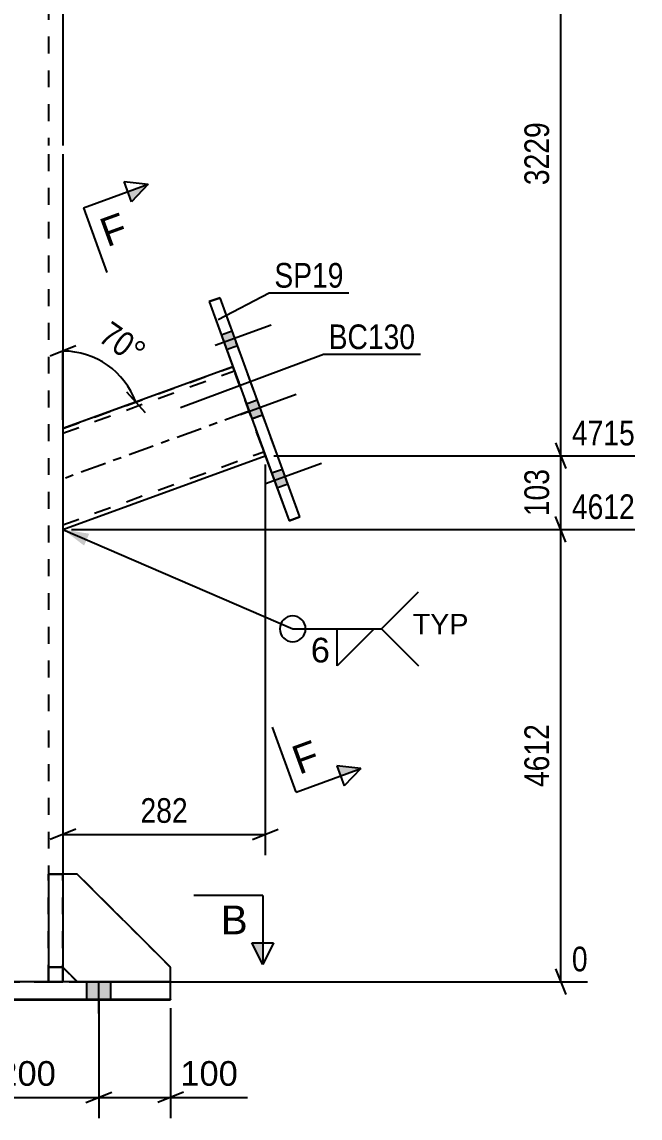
# Model space of a CAD drawing. Header units: millimetres. Extents: x -171 to 423, y -185 to 235.
# Drawn here: x 224.8 to 296.5, y -15.8 to 111.4 of the extents above; entities that cross this region are included whole.
import ezdxf

# ---------------------------------------------------------------- set-up
doc = ezdxf.new("R2010")
doc.units = ezdxf.units.MM
doc.linetypes.add('DXK_LINE_DOT2', pattern=[3.9198, 1.9599, -1.9599])
doc.linetypes.add('DXK_LINE_DOT3', pattern=[5.918699999999999, 2.979, -0.9799, 0.9799, -0.9799])
doc.styles.add('Arial', font='ARIAL.TTF', dxfattribs={"height": 0.2})
doc.styles.add('Arial Narrow', font='ARIALN.TTF', dxfattribs={"height": 0.2})

# ---------------------------------------------------------------- blocks, each defined once
blk = doc.blocks.new('Part-284928297-2617 - 2602')
at = {"color": 2, "linetype": 'Continuous'}
for p, q in [((227.8732633844194, 12.5041448185871), (227.8732633844194, 12.50383809399701)), ((229.5399300510861, 12.5041448185871), (227.8732633844194, 12.5041448185871)), ((227.8732633844194, 12.5041448185871), (227.8732633844194, 0.006138740107606584)), ((229.5399300510861, 12.50383809399701), (229.5399300510861, 12.5041448185871)), ((229.5399300510861, 12.5041448185871), (229.5399300510861, 0.006138740107606584)), ((229.5399300510861, 1.672805378549621), (227.8732633844194, 1.672805378549621)), ((227.8732633844194, 0.006138740107606584), (229.5399300510861, 0.006138740107606584))]:
    blk.add_line(p, q, dxfattribs=at)
at = {"color": 7, "linetype": 'DXK_LINE_DOT2'}
for p, q in [((227.8732633844194, 12.50383809399701), (229.5399300510861, 12.50383809399701)), ((227.8732633844194, 1.672805378549621), (227.8732633844194, 0.00414503027199468)), ((227.8732633844194, 1.670504944123915), (229.5399300510861, 1.670504944123915)), ((229.5399300510861, 1.672805378549621), (229.5399300510861, 0.00414503027199468)), ((227.8732633844194, 0.00414503027199468), (227.8732633844194, 0.006138740107606584)), ((229.5399300510861, 0.00414503027199468), (227.8732633844194, 0.00414503027199468)), ((229.5399300510861, 0.00414503027199468), (229.5399300510861, 0.006138740107606584))]:
    blk.add_line(p, q, dxfattribs=at)
blk = doc.blocks.new('Part-284928297-2702 - 2602')
at = {"color": 7, "linetype": 'DXK_LINE_DOT2'}
for p, q in [((227.8732633844194, -0.006130333109278277), (227.8732633844194, 12.49616988963153)), ((229.5399300510861, 12.49616988963153), (227.8732633844194, 12.49616988963153)), ((229.5399300510861, 12.49586316504144), (227.8732633844194, 12.49586316504144)), ((229.5399300510861, -0.006130333109278277), (229.5399300510861, 12.49616988963153)), ((229.5399300510861, 1.662836739758442), (227.8732633844194, 1.662836739758442)), ((229.5399300510861, 1.660536305332736), (227.8732633844194, 1.660536305332736)), ((227.8732633844194, -0.004136623273666373), (227.8732633844194, -0.006130333109278277)), ((227.8732633844194, -0.004136623273666373), (229.5399300510861, -0.004136623273666373)), ((227.8732633844194, -0.006130333109278277), (229.5399300510861, -0.006130333109278277)), ((229.5399300510861, -0.004136623273666373), (229.5399300510861, -0.006130333109278277))]:
    blk.add_line(p, q, dxfattribs=at)
blk = doc.blocks.new('Part-284928297-2661 - 2602')
at = {"color": 7, "linetype": 'DXK_LINE_DOT2'}
for p, q in [((227.8732633844194, 145.0086826233063), (227.8732633844194, 97.08196032246772)), ((227.8732633844194, 96.08196032246775), (227.8732633844194, 30.17050476066368)), ((227.8732633844194, 29.17050476066368), (227.8732633844194, -0.003216449503383956)), ((229.5399300510861, 12.5041448185871), (229.5399300510861, -0.003216449503383956)), ((191.2065967177527, 0.003838216068781245), (226.2065967177527, 0.003838216068781245)), ((191.2065967177527, 0.003531491478687106), (226.2065967177527, 0.003531491478687106)), ((227.4822081589689, 0.003791520030404172), (226.2065967177527, 0.003838216068781245)), ((226.2065967177527, 0.003531491478687106), (226.844402438362, 0.003508143459422778)), ((226.844402438362, 0.003508143459422778), (227.3851080197299, 0.003441653926112546)), ((227.3851080197299, 0.003441653926112546), (227.7463959386054, 0.003342145307556166)), ((228.5636193217071, 0.003658540963783707), (227.4822081589689, 0.003791520030404172)), ((227.7463959386054, 0.003342145307556166), (227.8732633844194, 0.003224766888592967)), ((227.8732633844194, -0.003216449503383956), (227.8732633844194, 0.003224766888592967)), ((229.2861951594582, 0.003459523726367782), (228.5636193217071, 0.003658540963783707)), ((229.5399300510861, 0.003224766888592967), (229.2861951594582, 0.003459523726367782)), ((229.5399300510861, -0.003216449503383956), (229.5399300510861, 0.003224766888592967)), ((191.2065967177527, -0.003523174093478095), (226.2065967177527, -0.003523174093478095)), ((191.2065967177527, -0.003829898683572234), (226.2065967177527, -0.003829898683572234)), ((226.844402438362, -0.003499826074365349), (226.2065967177527, -0.003523174093478095)), ((226.2065967177527, -0.003829898683572234), (227.4822081589689, -0.003783202645195161)), ((227.3851080197299, -0.003433336541055117), (226.844402438362, -0.003499826074365349)), ((227.7463959386054, -0.003333827922347155), (227.3851080197299, -0.003433336541055117)), ((227.4822081589689, -0.003783202645195161), (228.5636193217071, -0.003650223578574696)), ((227.8732633844194, -0.003216449503383956), (227.7463959386054, -0.003333827922347155)), ((228.5636193217071, -0.003650223578574696), (229.2861951594582, -0.003451206341310353)), ((229.2861951594582, -0.003451206341310353), (229.5399300510861, -0.003216449503383956))]:
    blk.add_line(p, q, dxfattribs=at)
at = {"color": 2, "linetype": 'Continuous'}
for p, q in [((229.5399300510861, 145.0086826233063), (229.5399300510861, 97.08196032246772)), ((229.5399300510861, 96.08196032246775), (229.5399300510861, 30.17050476066368)), ((229.5399300510861, 29.17050476066368), (229.5399300510861, 12.5041448185871))]:
    blk.add_line(p, q, dxfattribs=at)
blk = doc.blocks.new('Part-284928297-2676 - 2602')
at = {"color": 2, "linetype": 'Continuous'}
for p, q in [((175.3732633844194, -2.089463631161796), (175.3732633844194, 0.006138650494487289)), ((175.3732633844194, 0.006138650494487289), (242.0399300510861, 0.006138650494487289)), ((242.0399300510861, -2.089463631161796), (242.0399300510861, 0.006138650494487289)), ((175.3732633844194, -2.077194647558031), (175.3732633844194, -2.089463631161796)), ((242.0399300510861, -2.077194647558031), (175.3732633844194, -2.077194647558031)), ((175.3732633844194, -2.089463631161796), (242.0399300510861, -2.089463631161796)), ((242.0399300510861, -2.077194647558031), (242.0399300510861, -2.089463631161796))]:
    blk.add_line(p, q, dxfattribs=at)
at = {"color": 7, "linetype": 'DXK_LINE_DOT2'}
blk.add_line((175.3732633844194, -0.006130333109278277), (242.0399300510861, -0.006130333109278277), dxfattribs=at)
blk = doc.blocks.new('Part-284928297-2684 - 2602')
at = {"color": 2, "linetype": 'Continuous'}
for p, q in [((247.7726140674617, 79.42027793039011), (246.5196905486932, 78.96425114740083)), ((246.5196905486932, 78.96425114740083), (255.7827347348382, 53.51424260301178)), ((246.5196905486932, 78.96425114740083), (246.5196905486932, 78.95926687281178)), ((246.5196905486932, 78.95926687281178), (246.5212924634905, 78.95984992200886)), ((246.5196905486932, 78.95926687281178), (249.2690350084015, 71.40550392135117)), ((257.0356582536068, 53.97026938600135), (247.7726140674617, 79.42027793039011)), ((253.0312560316974, 61.06888506639922), (255.7827347348382, 53.50925832842273)), ((255.7827347348382, 53.51424260301178), (257.0356582536068, 53.97026938600135)), ((257.0356582536068, 53.9652851114123), (255.7827347348382, 53.50925832842273)), ((255.7827347348382, 53.51424260301178), (255.7827347348382, 53.50925832842273)), ((257.0356582536068, 53.9652851114123), (257.0340563388095, 53.96968633680427)), ((257.0356582536068, 53.97026938600135), (257.0356582536068, 53.9652851114123))]:
    blk.add_line(p, q, dxfattribs=at)
at = {"color": 7, "linetype": 'DXK_LINE_DOT2'}
for p, q in [((246.5212924634905, 78.95984992200886), (247.7726140674617, 79.41529365580107)), ((247.7726140674617, 79.41529365580107), (247.7726140674617, 79.42027793039011)), ((257.0340563388095, 53.96968633680427), (247.7726140674617, 79.41529365580107)), ((249.2690350084015, 71.40550392135117), (253.0312560316974, 61.06888506639922))]:
    blk.add_line(p, q, dxfattribs=at)
blk = doc.blocks.new('Part-284928297-2694 - 2602')
at = {"color": 2, "linetype": 'Continuous'}
for p, q in [((249.2701021299922, 71.40589232177524), (229.539930051804, 64.22469828569581)), ((229.5399300517821, 52.51874321472002), (253.0323231532264, 61.06927346680084)), ((229.5399300517821, 52.51708690193351), (253.0323231532264, 61.06761715401433))]:
    blk.add_line(p, q, dxfattribs=at)
at = {"color": 7, "linetype": 'DXK_LINE_DOT2'}
for p, q in [((229.539930051804, 64.2230419729093), (249.2701021299922, 71.40423600898873)), ((249.2701021299922, 71.40423600898873), (249.2701021299922, 71.40589232177524)), ((249.2701021299922, 71.40589232177524), (249.2961368593631, 71.3344329070544)), ((249.2961368593631, 71.33263574016496), (249.2701021299922, 71.40423600898873)), ((249.2961368593631, 71.3344329070544), (249.3702774959361, 71.13079285689935)), ((249.3702774959361, 71.12887627966745), (249.2961368593631, 71.33263574016496)), ((229.5399300518015, 63.69260941883346), (249.4411121765032, 70.93604601018512)), ((229.5399300518015, 63.69095310604695), (249.4411121765032, 70.93438969739861)), ((249.3702774959361, 71.13079285689935), (249.4812367998797, 70.82597452294482)), ((249.4410621734921, 70.9343714977943), (249.3702774959361, 71.12887627966745)), ((249.4410621734921, 70.9343714977943), (252.8482555418184, 61.57317854128701)), ((249.4411121765032, 70.93438969739861), (249.4411121765032, 70.93604601018512)), ((249.4541295411886, 70.90031630282488), (249.4411121765032, 70.93604601018512)), ((249.4411121765032, 70.93438969739861), (249.4541295411886, 70.8985895629869)), ((249.4911998594763, 70.7984962777478), (249.4541295411886, 70.90031630282488)), ((249.4541295411886, 70.8985895629869), (249.4911998594763, 70.7967098327386)), ((249.4812367998797, 70.82597452294482), (252.8211884833413, 61.64953131751696)), ((249.4911998594763, 70.7984962777478), (252.8112254237447, 61.67679964305131)), ((249.4911998594763, 70.7967098327386), (249.5466795114457, 70.6442607720412)), ((252.68968201016, 62.00892408104585), (249.5466795114457, 70.6442607720412)), ((229.539930051804, 64.22469828569581), (229.5399300517821, 52.51708690193351)), ((229.5399300517821, 53.05083208158271), (252.8613131067154, 61.53911977839095)), ((229.5399300517821, 53.0491757687962), (252.8613131067154, 61.53746346560445)), ((252.6903030602044, 62.00721775981697), (252.68968201016, 62.00892408104585)), ((252.6903030602044, 62.00721775981697), (252.84829574203, 61.57319317296475)), ((252.84829574203, 61.57491991280273), (252.8112254237447, 61.67679964305131)), ((252.8211884833413, 61.64953131751696), (252.9321477872825, 61.34463319612212)), ((252.9321477872825, 61.34271661889022), (252.8482555418184, 61.57317854128701)), ((252.8613131067154, 61.53911977839095), (252.84829574203, 61.57491991280273)), ((252.84829574203, 61.57319317296475), (252.8613131067154, 61.53746346560445)), ((252.8613131067154, 61.53746346560445), (252.8613131067154, 61.53911977839095)), ((252.9321477872825, 61.34463319612212), (253.0062884238555, 61.14087373562467)), ((253.0057106760838, 61.14066345267145), (252.9321477872825, 61.34271661889022)), ((253.0062884238555, 61.13907656873522), (253.0057106760838, 61.14066345267145)), ((253.0062884238555, 61.14087373562467), (253.0323231532264, 61.06927346680084)), ((253.0323231532264, 61.06761715401433), (253.0062884238555, 61.13907656873522)), ((253.0323231532264, 61.06761715401433), (253.0323231532264, 61.06927346680084))]:
    blk.add_line(p, q, dxfattribs=at)
at = {"color": 7, "linetype": 'DXK_LINE_DOT3'}
blk.add_line((251.1512126416129, 66.23675473757271), (229.5399300517918, 58.37089259335232), dxfattribs=at)
blk = doc.blocks.new('Part-284928297-2703 - 2602')
at = {"color": 7, "linetype": 'DXK_LINE_DOT2'}
for p, q in [((231.2065967177527, 12.49647661422163), (229.5399300510861, 12.49647661422163)), ((229.5399300510861, 12.49647661422163), (229.5399300510861, 1.662836739758442)), ((231.2065967177527, 12.49616988963153), (229.5399300510861, 12.49616988963153)), ((242.0399300510861, 1.663143464348536), (231.2065967177527, 12.49647661422163)), ((231.2065967177527, 12.49647661422163), (231.2065967177527, 12.49616988963153)), ((231.2065967177527, 12.49616988963153), (242.0399300510861, 1.662836739758442)), ((231.2065967177527, -0.003829898683572234), (229.5399300510861, 1.662836739758442)), ((242.0399300510861, -0.003829898683572234), (242.0399300510861, 1.663143464348536)), ((231.2065967177527, -0.003523174093478095), (231.1969348930012, 0.006138650494487289)), ((242.0399300510861, -0.003523174093478095), (242.0399300510861, 0.006138650494487289)), ((231.2065967177527, -0.003523174093478095), (242.0399300510861, -0.003523174093478095)), ((231.2065967177527, -0.003523174093478095), (231.2065967177527, -0.003829898683572234)), ((231.2065967177527, -0.003829898683572234), (242.0399300510861, -0.003829898683572234))]:
    blk.add_line(p, q, dxfattribs=at)
at = {"color": 2, "linetype": 'Continuous'}
blk.add_line((231.1969348930012, 0.006138650494487289), (229.5399300510861, 1.663143464348536), dxfattribs=at)
blk = doc.blocks.new('Bolt-284928297-2712 - 2602')
at = {"linetype": 'Continuous'}
for points in [[(182.3315967177527, -2.078728270508501), (185.0815967177527, -2.078728270508501), (185.0815967177527, 0.004605027544016593), (182.3315967177527, 0.004605027544016593)], [(182.3315967177527, -2.081795516409443), (185.0815967177527, -2.081795516409443), (185.0815967177527, 0.001537781643075202), (182.3315967177527, 0.001537781643075202)], [(198.9982633844194, -2.078728270508501), (201.7482633844194, -2.078728270508501), (201.7482633844194, 0.004605027544016593), (198.9982633844194, 0.004605027544016593)], [(215.6649300510861, -2.078728270508501), (218.4149300510861, -2.078728270508501), (218.4149300510861, 0.004605027544016593), (215.6649300510861, 0.004605027544016593)], [(232.3315967177527, -2.078728270508501), (235.0815967177527, -2.078728270508501), (235.0815967177527, 0.004605027544016593), (232.3315967177527, 0.004605027544016593)], [(232.3315967177527, -2.081795516409443), (235.0815967177527, -2.081795516409443), (235.0815967177527, 0.001537781643075202), (232.3315967177527, 0.001537781643075202)], [(182.3315967177527, -2.084862762310384), (185.0815967177527, -2.084862762310384), (185.0815967177527, -0.00152946425786619), (182.3315967177527, -0.00152946425786619)], [(182.3315967177527, -2.087930008211325), (185.0815967177527, -2.087930008211325), (185.0815967177527, -0.004596710158807582), (182.3315967177527, -0.004596710158807582)], [(198.9982633844194, -2.087930008211325), (201.7482633844194, -2.087930008211325), (201.7482633844194, -0.004596710158807582), (198.9982633844194, -0.004596710158807582)], [(215.6649300510861, -2.087930008211325), (218.4149300510861, -2.087930008211325), (218.4149300510861, -0.004596710158807582), (215.6649300510861, -0.004596710158807582)], [(232.3315967177527, -2.084862762310384), (235.0815967177527, -2.084862762310384), (235.0815967177527, -0.00152946425786619), (232.3315967177527, -0.00152946425786619)], [(232.3315967177527, -2.087930008211325), (235.0815967177527, -2.087930008211325), (235.0815967177527, -0.004596710158807582), (232.3315967177527, -0.004596710158807582)]]:
    blk.add_hatch(color=1, dxfattribs=at).paths.add_polyline_path(points)
at = {"color": 1, "linetype": 'Continuous'}
for p, q in [((182.3315967177527, -2.078728270508501), (182.3315967177527, 0.004605027544016593)), ((182.3315967177527, -2.081795516409443), (182.3315967177527, 0.001537781643075202)), ((183.7065967177527, -3.662061577029454), (183.7065967177527, 0.004605027544428856)), ((183.7065967177527, -3.665128822930396), (183.7065967177527, 0.001537781643487464)), ((185.0815967177527, -2.078728270508501), (185.0815967177527, 0.004605027544016593)), ((185.0815967177527, -2.081795516409443), (185.0815967177527, 0.001537781643075202)), ((198.9982633844194, -2.078728270508501), (198.9982633844194, 0.004605027544016593)), ((200.3732633844194, -3.662061577029454), (200.3732633844194, 0.004605027544428856)), ((201.7482633844194, -2.078728270508501), (201.7482633844194, 0.004605027544016593)), ((215.6649300510861, -2.078728270508501), (215.6649300510861, 0.004605027544016593)), ((217.0399300510861, -3.662061577029454), (217.0399300510861, 0.004605027544428856)), ((218.4149300510861, -2.078728270508501), (218.4149300510861, 0.004605027544016593)), ((232.3315967177527, -2.078728270508501), (232.3315967177527, 0.004605027544016593)), ((232.3315967177527, -2.081795516409443), (232.3315967177527, 0.001537781643075202)), ((233.7065967177527, -3.662061577029454), (233.7065967177527, 0.004605027544428856)), ((233.7065967177527, -3.665128822930396), (233.7065967177527, 0.001537781643487464)), ((235.0815967177527, -2.078728270508501), (235.0815967177527, 0.004605027544016593)), ((235.0815967177527, -2.081795516409443), (235.0815967177527, 0.001537781643075202)), ((182.3315967177527, -2.084862762310384), (182.3315967177527, -0.00152946425786619)), ((182.3315967177527, -2.087930008211325), (182.3315967177527, -0.004596710158807582)), ((183.7065967177527, -3.668196068831337), (183.7065967177527, -0.001529464257453927)), ((183.7065967177527, -3.671263314732278), (183.7065967177527, -0.004596710158395318)), ((185.0815967177527, -2.084862762310384), (185.0815967177527, -0.00152946425786619)), ((185.0815967177527, -2.087930008211325), (185.0815967177527, -0.004596710158807582)), ((198.9982633844194, -2.087930008211325), (198.9982633844194, -0.004596710158807582)), ((200.3732633844194, -3.671263314732278), (200.3732633844194, -0.004596710158395318)), ((201.7482633844194, -2.087930008211325), (201.7482633844194, -0.004596710158807582)), ((215.6649300510861, -2.087930008211325), (215.6649300510861, -0.004596710158807582)), ((217.0399300510861, -3.671263314732278), (217.0399300510861, -0.004596710158395318)), ((218.4149300510861, -2.087930008211325), (218.4149300510861, -0.004596710158807582)), ((232.3315967177527, -2.084862762310384), (232.3315967177527, -0.00152946425786619)), ((232.3315967177527, -2.087930008211325), (232.3315967177527, -0.004596710158807582)), ((233.7065967177527, -3.668196068831337), (233.7065967177527, -0.001529464257453927)), ((233.7065967177527, -3.671263314732278), (233.7065967177527, -0.004596710158395318)), ((235.0815967177527, -2.084862762310384), (235.0815967177527, -0.00152946425786619)), ((235.0815967177527, -2.087930008211325), (235.0815967177527, -0.004596710158807582))]:
    blk.add_line(p, q, dxfattribs=at)
blk = doc.blocks.new('Bolt-284928297-2713 - 2602')
at = {"linetype": 'Continuous'}
for points in [[(247.9162726933515, 75.12625249233099), (248.5433095399554, 73.4034826574105), (249.7962330589907, 73.8595094404971), (249.1691962123869, 75.58227927541759)], [(247.9162726933515, 75.12468052880678), (248.5433095399554, 73.4019106938863), (249.7962330589907, 73.8579374769729), (249.1691962123869, 75.58070731189338)], [(247.9162726933515, 75.12310856528256), (248.5433095399554, 73.40033873036202), (249.7962330589907, 73.85636551344862), (249.1691962123869, 75.57913534836916)], [(250.83769432129, 67.09971133602386), (251.4647311678939, 65.37694150110337), (252.7176546869292, 65.83296828418997), (252.0906178403253, 67.55573811911046)], [(250.83769432129, 67.09656740897537), (251.4647311678939, 65.37379757405489), (252.7176546869292, 65.82982435714149), (252.0906178403253, 67.55259419206197)], [(253.7591159492261, 59.07317017971673), (254.38615279583, 57.35040034479618), (255.6390763148653, 57.80642712788278), (255.0120394682614, 59.52919696280333)], [(253.7591159492261, 59.07159821619246), (254.38615279583, 57.34882838127197), (255.6390763148653, 57.80485516435857), (255.0120394682614, 59.52762499927906)], [(253.7591159492261, 59.07002625266824), (254.38615279583, 57.34725641774776), (255.6390763148653, 57.80328320083436), (255.0120394682614, 59.52605303575484)]]:
    blk.add_hatch(color=1, dxfattribs=at).paths.add_polyline_path(points)
at = {"color": 1, "linetype": 'Continuous'}
for p, q in [((247.2117907575387, 73.8943458136647), (253.7113315112505, 76.25998475041706)), ((247.2117907575387, 73.89277385014049), (253.7113315112505, 76.25841278689279)), ((247.2117907575387, 73.89120188661627), (253.7113315112505, 76.25684082336858)), ((247.9162726933515, 75.12625249233099), (249.1691962123869, 75.58227927541759)), ((247.9162726933515, 75.12468052880678), (249.1691962123869, 75.58070731189338)), ((247.9162726933515, 75.12310856528256), (249.1691962123869, 75.57913534836916)), ((248.5433095399554, 73.4034826574105), (249.7962330589907, 73.8595094404971)), ((248.5433095399554, 73.4019106938863), (249.7962330589907, 73.8579374769729)), ((248.5433095399554, 73.40033873036202), (249.7962330589907, 73.85636551344862)), ((250.1332123854772, 65.86780465735757), (256.632753139189, 68.23344359410987)), ((250.1332123854772, 65.86466073030908), (256.632753139189, 68.23029966706144)), ((250.83769432129, 67.09971133602386), (252.0906178403253, 67.55573811911046)), ((250.83769432129, 67.09656740897537), (252.0906178403253, 67.55259419206197)), ((251.4647311678939, 65.37694150110337), (252.7176546869292, 65.83296828418997)), ((251.4647311678939, 65.37379757405489), (252.7176546869292, 65.82982435714149)), ((253.0546340134132, 57.84126350105043), (259.5541747671251, 60.20690243780274)), ((253.0546340134132, 57.83969153752616), (259.5541747671251, 60.20533047427853)), ((253.0546340134132, 57.83811957400195), (259.5541747671251, 60.20375851075426)), ((253.7591159492261, 59.07317017971673), (255.0120394682614, 59.52919696280333)), ((253.7591159492261, 59.07159821619246), (255.0120394682614, 59.52762499927906)), ((253.7591159492261, 59.07002625266824), (255.0120394682614, 59.52605303575484)), ((254.38615279583, 57.35040034479618), (255.6390763148653, 57.80642712788278)), ((254.38615279583, 57.34882838127197), (255.6390763148653, 57.80485516435857)), ((254.38615279583, 57.34725641774776), (255.6390763148653, 57.80328320083436))]:
    blk.add_line(p, q, dxfattribs=at)
blk = doc.blocks.new('Part-284928297-2761 - 2602')
at = {"color": 2, "linetype": 'Continuous'}
for p, q in [((231.2065967177527, 12.50383809399701), (229.5399300510861, 12.50383809399701)), ((242.0399300510861, 1.670504944123915), (231.2065967177527, 12.50383809399701)), ((231.2065967177527, 12.50383809399701), (231.2065967177527, 12.50353136940691)), ((231.2042963729012, 0.006138650494487289), (229.5399300510861, 1.670504944123915)), ((242.0399300510861, 0.006138650494487289), (242.0399300510861, 1.670504944123915))]:
    blk.add_line(p, q, dxfattribs=at)
at = {"color": 7, "linetype": 'DXK_LINE_DOT2'}
for p, q in [((229.5399300510861, 12.50383809399701), (229.5399300510861, 1.670198219533821)), ((231.2065967177527, 12.50353136940691), (229.5399300510861, 12.50353136940691)), ((231.2065967177527, 12.50353136940691), (242.0399300510861, 1.670198219533821)), ((231.2065967177527, 0.003531581091806402), (229.5399300510861, 1.670198219533821)), ((231.2065967177527, 0.003838305681900541), (231.2042963729012, 0.006138650494487289)), ((231.2065967177527, 0.003838305681900541), (242.0399300510861, 0.003838305681900541)), ((231.2065967177527, 0.003838305681900541), (231.2065967177527, 0.003531581091806402)), ((242.0399300510861, 0.003531581091806402), (231.2065967177527, 0.003531581091806402)), ((242.0399300510861, 0.003838305681900541), (242.0399300510861, 0.006138650494487289)), ((242.0399300510861, 0.006138650494487289), (242.0399300510861, 0.003531581091806402)), ((242.0399300510861, 0.003838305681900541), (242.0399300510861, 0.003531581091806402))]:
    blk.add_line(p, q, dxfattribs=at)
blk = doc.blocks.new('StraightDimension-284928297-2856 - 2602')
at = {"color": 7, "linetype": 'Continuous'}
for p, q in [((233.7066217177539, -2.041662490333664), (233.7066217177539, -15.83223141208398)), ((217.0399300510836, -3.705171536508544), (217.0399300510836, -15.83223141208398)), ((218.5399301106883, -12.83223138824212), (215.539929991479, -14.03223143592584)), ((217.0399300510836, -13.43223141208398), (233.7066217177539, -13.43223141208398)), ((232.2066216581493, -14.03223143592584), (235.2066217773586, -12.83223138824212))]:
    blk.add_line(p, q, dxfattribs=at)
at = {"color": 0}
blk.add_wipeout([(229.30872510316883, -12.682231412083981), (229.30872510316883, -8.482231412083994), (221.43782666566878, -8.482231412083994), (221.43782666566878, -12.682231412083981)], dxfattribs=at)
at = {"color": 3, "style": 'Arial'}
blk.add_text('200', height=2.865234375, dxfattribs=at).set_placement((222.0378266656688, -12.08223141208398))
blk = doc.blocks.new('StraightDimension-284928297-2850 - 2602')
at = {"color": 7, "linetype": 'Continuous'}
for p, q in [((233.7066217177539, -2.041662490333664), (233.7066217177539, -15.83223141208398)), ((242.0399300510861, -3.077194647558031), (242.0399300510861, -15.83223141208398)), ((232.2066216581493, -14.03223143592584), (235.2066217773586, -12.83223138824212)), ((233.7066217177539, -13.43223141208398), (242.0399300510861, -13.43223141208398)), ((243.5399301106907, -12.83223138824212), (240.5399299914814, -14.03223143592584)), ((242.0399300510861, -13.43223141208398), (250.9608284885861, -13.43223141208398)), ((242.0399300510861, -13.43223141208398), (250.9608284885861, -13.43223141208398))]:
    blk.add_line(p, q, dxfattribs=at)
at = {"color": 0}
blk.add_wipeout([(250.43582848858608, -12.682231412083981), (250.43582848858608, -8.482231412083994), (242.56493005108604, -8.482231412083994), (242.56493005108604, -12.682231412083981)], dxfattribs=at)
at = {"color": 3, "style": 'Arial'}
blk.add_text('100', height=2.865234375, dxfattribs=at).set_placement((243.1649300510861, -12.08223141208398))
blk = doc.blocks.new('AngleDimension-284928297-2827 - 2602')
at = {"color": 7, "linetype": 'Continuous'}
for p, q in [((231.0399301106883, 73.81976148657529), (228.039929991479, 72.61976143889157)), ((229.5399300510836, 65.21976146267434), (229.5399300510836, 73.21976146273343)), ((229.5399300510836, 73.21976146273343), (229.5399300510836, 64.2197614627334)), ((236.9203178228542, 68.5022696199434), (239.0740094749472, 66.09361582634804)), ((237.9971636489007, 67.29794272314572), (229.5399300510836, 64.2197614627334))]:
    blk.add_line(p, q, dxfattribs=at)
blk.add_arc((229.5399300510836, 64.2197614627334), 9.000000000000028, 19.99999980001767, 89.99999999999977, dxfattribs=at)
at = {"color": 0}
blk.add_wipeout([(237.96729814390721, 70.6250491961626), (240.37643877097094, 74.0654040381856), (235.08583728888127, 77.7701971648769), (232.67669666181746, 74.32984232285396)], dxfattribs=at)
at = {"color": 3, "style": 'Arial Narrow'}
blk.add_text('70°', height=2.86328125, rotation=-35.00199170454199, dxfattribs=at).set_placement((233.5123388716871, 74.47715863927667))
blk = doc.blocks.new('StraightDimension-284928297-2873 - 2602')
at = {"color": 7, "linetype": 'Continuous'}
for p, q in [((287.922594938444, 51.01892718962438), (286.7225948907603, 54.01892730883367)), ((230.5399300530868, 52.51892724922902), (295.9350949146021, 52.51892724922902)), ((287.3225949146021, 0.003684943386843997), (287.3225949146021, 52.51892724922902)), ((286.7225948907603, 1.503685002991489), (287.922594938444, -1.496315116217801)), ((230.5399300510861, 0.003684943386843997), (290.4507199146021, 0.003684943386843997))]:
    blk.add_line(p, q, dxfattribs=at)
at = {"color": 0}
blk.add_wipeout([(286.57256585036276, 30.517558300177626), (282.3725658503911, 30.517542872716177), (282.37259711854955, 22.0050428727736), (286.57259711852123, 22.00505830023505)], dxfattribs=at)
at = {"color": 3, "style": 'Arial Narrow'}
blk.add_text('4612', height=2.86328125, rotation=90.0002104591497, dxfattribs=at).set_placement((285.9725949146021, 22.60505609630795))
at = {"color": 0, "linetype": 'Continuous'}
for points in [[(296.53509491460215, 53.11892724922902), (296.53509491460215, 57.318927249229034), (288.0225949146021, 57.318927249229034), (288.0225949146021, 53.11892724922902)], [(291.0507199146021, 0.6036849433868672), (291.0507199146021, 4.803684943386855), (288.0225949146021, 4.803684943386855), (288.0225949146021, 0.6036849433868672)]]:
    blk.add_wipeout(points, dxfattribs=at)
at = {"color": 3, "linetype": 'Continuous', "style": 'Arial Narrow'}
for s, p in [('4612', (288.6225949146021, 53.71892724922904)), ('0', (288.6225949146021, 1.203684943386861))]:
    blk.add_text(s, height=2.86328125, dxfattribs=at).set_placement(p)
blk = doc.blocks.new('StraightDimension-284928297-2879 - 2602')
at = {"color": 7, "linetype": 'Continuous'}
for p, q in [((286.7225948907603, 62.56945756114629), (287.922594938444, 59.569457441937)), ((254.0323231535562, 61.06945750154165), (295.9350949146021, 61.06945750154165)), ((287.3225949146021, 52.51892724922902), (287.3225949146021, 61.06945750154165)), ((287.922594938444, 51.01892718962438), (286.7225948907603, 54.01892730883367)), ((230.5399300530868, 52.51892724922902), (295.9350949146021, 52.51892724922902))]:
    blk.add_line(p, q, dxfattribs=at)
at = {"color": 0, "linetype": 'Continuous'}
blk.add_wipeout([(296.53509491460215, 61.66945750154165), (296.53509491460215, 65.86945750154165), (288.0225949146021, 65.86945750154165), (288.0225949146021, 61.66945750154165)], dxfattribs=at)
at = {"color": 0}
blk.add_wipeout([(286.5725725654408, 60.136382079267335), (282.3725725654691, 60.1363666518059), (282.37259711854955, 53.45199165185101), (286.57259711852123, 53.45200707931243)], dxfattribs=at)
at = {"color": 3, "linetype": 'Continuous', "style": 'Arial Narrow'}
blk.add_text('4715', height=2.86328125, dxfattribs=at).set_placement((288.6225949146021, 62.26945750154167))
at = {"color": 3, "style": 'Arial Narrow'}
blk.add_text('103', height=2.86328125, rotation=90.0002104591497, dxfattribs=at).set_placement((285.9725949146021, 54.05200487538534))
blk = doc.blocks.new('StraightDimension-284928297-2887 - 2602')
at = {"color": 7, "linetype": 'Continuous'}
for p, q in [((287.922594938444, 129.7171730954862), (286.7225948907603, 132.7171732146955)), ((230.5399300106488, 131.2171731550909), (295.9350949146021, 131.2171731550909)), ((287.3225949146021, 61.06945750154165), (287.3225949146021, 131.2171731550909)), ((286.7225948907603, 62.56945756114629), (287.922594938444, 59.569457441937)), ((254.0323231535562, 61.06945750154165), (295.9350949146021, 61.06945750154165))]:
    blk.add_line(p, q, dxfattribs=at)
at = {"color": 0}
blk.add_wipeout([(286.5725658503627, 100.39956753218594), (282.372565850391, 100.3995521047245), (282.37259711854944, 91.88705210478199), (286.5725971185211, 91.88706753224338)], dxfattribs=at)
at = {"color": 3, "style": 'Arial Narrow'}
blk.add_text('3229', height=2.86328125, rotation=90.0002104591497, dxfattribs=at).set_placement((285.9725949146021, 92.48706532831628))
at = {"color": 0, "linetype": 'Continuous'}
blk.add_wipeout([(296.53509491460215, 131.81717315509093), (296.53509491460215, 136.0171731550909), (288.0225949146021, 136.0171731550909), (288.0225949146021, 131.81717315509093)], dxfattribs=at)
at = {"color": 3, "linetype": 'Continuous', "style": 'Arial Narrow'}
blk.add_text('7943', height=2.86328125, dxfattribs=at).set_placement((288.6225949146021, 132.4171731550909))
blk = doc.blocks.new('StraightDimension-284928297-2904 - 2602')
at = {"color": 7, "linetype": 'Continuous'}
for p, q in [((253.0323231535562, 60.06945750154165), (253.0323231535562, 14.69813207007297)), ((229.5399300530868, 51.51892724922902), (229.5399300530868, 14.69813207007297)), ((231.0399301126915, 17.69813209391484), (228.0399299934822, 16.49813204623112)), ((229.5399300530868, 17.09813207007298), (253.0323231535562, 17.09813207007298)), ((251.5323230939516, 16.49813204623112), (254.5323232131609, 17.69813209391484))]:
    blk.add_line(p, q, dxfattribs=at)
at = {"color": 0}
blk.add_wipeout([(244.6283141033216, 17.84813207007298), (244.6283141033216, 22.04813207007297), (237.9439391033216, 22.04813207007297), (237.9439391033216, 17.84813207007298)], dxfattribs=at)
at = {"color": 3, "style": 'Arial Narrow'}
blk.add_text('282', height=2.86328125, dxfattribs=at).set_placement((238.5439391033215, 18.44813207007297))
blk = doc.blocks.new('Mark-284928297-2680 - 2602')
at = {"color": 0}
blk.add_wipeout([(262.1213290380167, 80.58695825508752), (262.1213290380167, 83.58695825508752), (254.08226653801668, 83.58695825508752), (254.08226653801668, 80.58695825508752)], dxfattribs=at)
blk.add_wipeout([(262.1213290380167, 80.58695825508752), (262.1213290380167, 83.58695825508752), (254.08226653801668, 83.58695825508752), (254.08226653801668, 80.58695825508752)], dxfattribs=at)
at = {"color": 30, "linetype": 'Continuous'}
for p, q in [((247.5731679766227, 76.88062528103202), (253.4822665380166, 79.98695825508761)), ((253.4822665380166, 79.98695825508756), (262.7213290380166, 79.98695825508756))]:
    blk.add_line(p, q, dxfattribs=at)
at = {"color": 3, "style": 'Arial Narrow'}
blk.add_text('SP19', height=2.86328125, dxfattribs=at).set_placement((254.0822665380167, 80.58695825508752))
blk = doc.blocks.new('SectionMark-284928297-2939 - 2602')
at = {"linetype": 'Continuous'}
for points in [[(237.5139385418377, 90.55253192773657), (237.0864907125248, 91.72717585387578), (239.4357785648032, 92.58207151250147)], [(261.7675878226502, 23.90223752323168), (261.3401399933373, 25.07688144937089), (264.1168756749286, 24.75713318185737)]]:
    blk.add_hatch(color=6, dxfattribs=at).paths.add_polyline_path(points)
at = {"color": 6, "linetype": 'Continuous'}
for p, q in [((237.5139385418377, 90.55253192773657), (236.659042883212, 92.90181978001499)), ((236.659042883212, 92.90181978001499), (239.4357785648032, 92.58207151250147)), ((239.4357785648032, 92.58207151250147), (237.5139385418377, 90.55253192773657)), ((264.1168756749286, 24.75713318185737), (261.3401399933373, 25.07688144937089)), ((261.3401399933373, 25.07688144937089), (262.1950356519631, 22.72759359709247)), ((264.1168756749286, 24.75713318185737), (262.1950356519631, 22.72759359709247))]:
    blk.add_line(p, q, dxfattribs=at)
at = {"color": 0, "linetype": 'Continuous'}
for points in [[(237.33178233129206, 86.22964705515905), (236.1349284092161, 89.51865004834885), (233.45618964327832, 88.54386863134559), (234.6530435653543, 85.25486563815578)], [(259.6191804815717, 24.9827179438482), (258.42232655949573, 28.271720937037998), (255.74358779355796, 27.296939520034726), (256.94044171563394, 24.00793652684493)]]:
    blk.add_wipeout(points, dxfattribs=at)
at = {"color": 6, "linetype": 'Continuous'}
for p, q in [((231.918053742708, 89.84641555839207), (239.4357785648032, 92.58207151250147)), ((231.918053742708, 89.84641555839207), (234.6537096968175, 82.32869073629692)), ((256.5991508528335, 22.02147722774794), (253.8634948987241, 29.53920204984308)), ((256.5991508528335, 22.02147722774794), (264.1168756749286, 24.75713318185737))]:
    blk.add_line(p, q, dxfattribs=at)
at = {"color": 3, "linetype": 'Continuous', "style": 'Arial'}
for p in [(234.6530435653543, 85.25486563815579), (256.9404417156339, 24.00793652684493)]:
    blk.add_text('F', height=3.3427734375, rotation=19.99622705006573, dxfattribs=at).set_placement(p)
blk = doc.blocks.new('Mark-284928297-2690 - 2602')
at = {"color": 0}
blk.add_wipeout([(270.4350537001819, 73.4468656237461), (270.4350537001819, 76.4468656237461), (260.3862255751819, 76.4468656237461), (260.3862255751819, 73.4468656237461)], dxfattribs=at)
blk.add_wipeout([(270.4350537001819, 73.4468656237461), (270.4350537001819, 76.4468656237461), (260.3862255751819, 76.4468656237461), (260.3862255751819, 73.4468656237461)], dxfattribs=at)
at = {"color": 30, "linetype": 'Continuous'}
for p, q in [((243.1914502317451, 66.6718339601432), (259.786225575182, 72.84686562374608)), ((259.786225575182, 72.8468656237462), (271.0350537001819, 72.84686562374608))]:
    blk.add_line(p, q, dxfattribs=at)
at = {"color": 3, "style": 'Arial Narrow'}
blk.add_text('BC130', height=2.86328125, dxfattribs=at).set_placement((260.3862255751819, 73.4468656237461))
blk = doc.blocks.new('WeldMark-284928297-2945 - 2602')
at = {"linetype": 'Continuous'}
blk.add_hatch(color=30, dxfattribs=at).paths.add_polyline_path([(231.9949731662696, 50.63869765945559), (229.5399300524782, 52.51892724900722), (232.590958489142, 52.01521554706938)])
at = {"color": 30, "linetype": 'Continuous'}
for p, q in [((229.5399300524782, 52.51892724900722), (256.2087127705923, 40.97225341215568)), ((256.2087127705923, 40.97225341215562), (266.5323455830923, 40.97225341215562))]:
    blk.add_line(p, q, dxfattribs=at)
at = {"color": 3, "linetype": 'Continuous'}
for p, q in [((266.5323455830923, 40.97225341215562), (270.8180555830923, 45.25796341215562)), ((261.3894875830923, 40.97225341215562), (265.6751975830923, 40.97225341215562)), ((265.6751975830923, 40.97225341215562), (261.3894875830923, 36.68654341215563)), ((261.3894875830923, 36.68654341215563), (261.3894875830923, 40.97225341215562)), ((266.5323455830923, 40.97225341215562), (270.8180555830923, 36.68654341215563))]:
    blk.add_line(p, q, dxfattribs=at)
blk.add_arc((256.2087127705923, 40.97225341215562), 1.499998500000004, 90, 270, dxfattribs=at)
at = {"color": 0}
blk.add_wipeout([(260.7323455830923, 36.87225341215562), (260.7323455830923, 40.27225341215563), (258.1087127705924, 40.27225341215563), (258.1087127705924, 36.87225341215562)], dxfattribs=at)
at = {"color": 3, "linetype": 'Continuous'}
blk.add_arc((256.2087127705923, 40.97225341215562), 1.499998500000004, 270, 90, dxfattribs=at)
at = {"color": 3, "style": 'Arial'}
blk.add_text('6', height=2.865234375, dxfattribs=at).set_placement((258.3087127705923, 37.07225341215562))
at = {"color": 0, "linetype": 'Continuous'}
blk.add_wipeout([(276.6118377705922, 40.32225341215561), (276.6118377705922, 42.82225341215561), (270.1323455830922, 42.82225341215561), (270.1323455830922, 40.32225341215561)], dxfattribs=at)
blk.add_wipeout([(276.6118377705922, 40.32225341215561), (276.6118377705922, 42.82225341215561), (270.1323455830922, 42.82225341215561), (270.1323455830922, 40.32225341215561)], dxfattribs=at)
at = {"color": 3, "linetype": 'Continuous', "style": 'Arial'}
blk.add_text('TYP', height=2.3876953125, dxfattribs=at).set_placement((270.1323455830923, 40.32225341215562))
blk = doc.blocks.new('SectionMark-284928297-2941 - 2602')
at = {"linetype": 'Continuous'}
for points in [[(165.4105939547339, 4.503684943369694), (166.6605939547254, 4.503680351863315), (165.4105847717211, 2.00368494338656)], [(251.4809210729956, 4.503689534876074), (252.7309210729871, 4.503684943369694), (252.7309118899744, 2.00368494338656)]]:
    blk.add_hatch(color=6, dxfattribs=at).paths.add_polyline_path(points)
at = {"color": 6, "linetype": 'Continuous'}
for p, q in [((165.4105847717211, 10.00368494338656), (173.4105847717211, 10.00368494338656)), ((165.4105847717211, 10.00368494338656), (165.4105847717211, 2.00368494338656)), ((252.7309118899744, 10.00368494338656), (244.7309118899744, 10.00368494338656)), ((252.7309118899744, 10.00368494338656), (252.7309118899744, 2.00368494338656)), ((165.4105847717211, 2.00368494338656), (164.1605939547423, 4.503689534876074)), ((166.6605939547254, 4.503680351863315), (164.1605939547423, 4.503689534876074)), ((165.4105847717211, 2.00368494338656), (166.6605939547254, 4.503680351863315)), ((251.4809210729956, 4.503689534876074), (253.9809210729787, 4.503680351863315)), ((252.7309118899744, 2.00368494338656), (251.4809210729956, 4.503689534876074)), ((253.9809210729787, 4.503680351863315), (252.7309118899744, 2.00368494338656))]:
    blk.add_line(p, q, dxfattribs=at)
at = {"color": 0, "linetype": 'Continuous'}
for points in [[(170.2709363342211, 5.503684943386559), (170.2709363342211, 9.003684943386558), (167.1605847717211, 9.003684943386558), (167.1605847717211, 5.503684943386559)], [(250.98091188997435, 5.503684943386559), (250.98091188997435, 9.003684943386558), (247.87056032747435, 9.003684943386558), (247.87056032747435, 5.503684943386559)]]:
    blk.add_wipeout(points, dxfattribs=at)
at = {"color": 3, "linetype": 'Continuous', "style": 'Arial'}
for p in [(167.1605847717211, 5.50368494338656), (247.8705603274744, 5.50368494338656)]:
    blk.add_text('B', height=3.3427734375, dxfattribs=at).set_placement(p)

msp = doc.modelspace()

# ---------------------------------------------------------------- block references
for name in ['Part-284928297-2661 - 2602', 'Part-284928297-2684 - 2602', 'Bolt-284928297-2713 - 2602', 'Part-284928297-2694 - 2602', 'Part-284928297-2617 - 2602', 'Part-284928297-2702 - 2602', 'Part-284928297-2761 - 2602', 'Part-284928297-2703 - 2602', 'Part-284928297-2676 - 2602', 'Bolt-284928297-2712 - 2602']:
    msp.add_blockref(name, (0, 0))

# ---------------------------------------------------------------- next in the draw order: block references
for name in ['AngleDimension-284928297-2827 - 2602', 'StraightDimension-284928297-2856 - 2602']:
    msp.add_blockref(name, (0, 0))

# ---------------------------------------------------------------- next in the draw order: block references
msp.add_blockref('StraightDimension-284928297-2850 - 2602', (0, 0))

# ---------------------------------------------------------------- next in the draw order: block references
msp.add_blockref('StraightDimension-284928297-2873 - 2602', (0, 0))

# ---------------------------------------------------------------- next in the draw order: block references
for name in ['StraightDimension-284928297-2879 - 2602', 'SectionMark-284928297-2941 - 2602']:
    msp.add_blockref(name, (0, 0))

# ---------------------------------------------------------------- next in the draw order: block references
msp.add_blockref('StraightDimension-284928297-2887 - 2602', (0, 0))

# ---------------------------------------------------------------- next in the draw order: block references
for name in ['Mark-284928297-2680 - 2602', 'StraightDimension-284928297-2904 - 2602']:
    msp.add_blockref(name, (0, 0))

# ---------------------------------------------------------------- next in the draw order: block references
msp.add_blockref('SectionMark-284928297-2939 - 2602', (0, 0))

# ---------------------------------------------------------------- next in the draw order: block references
for name in ['Mark-284928297-2690 - 2602', 'WeldMark-284928297-2945 - 2602']:
    msp.add_blockref(name, (0, 0))

doc.saveas('drawing.dxf')
